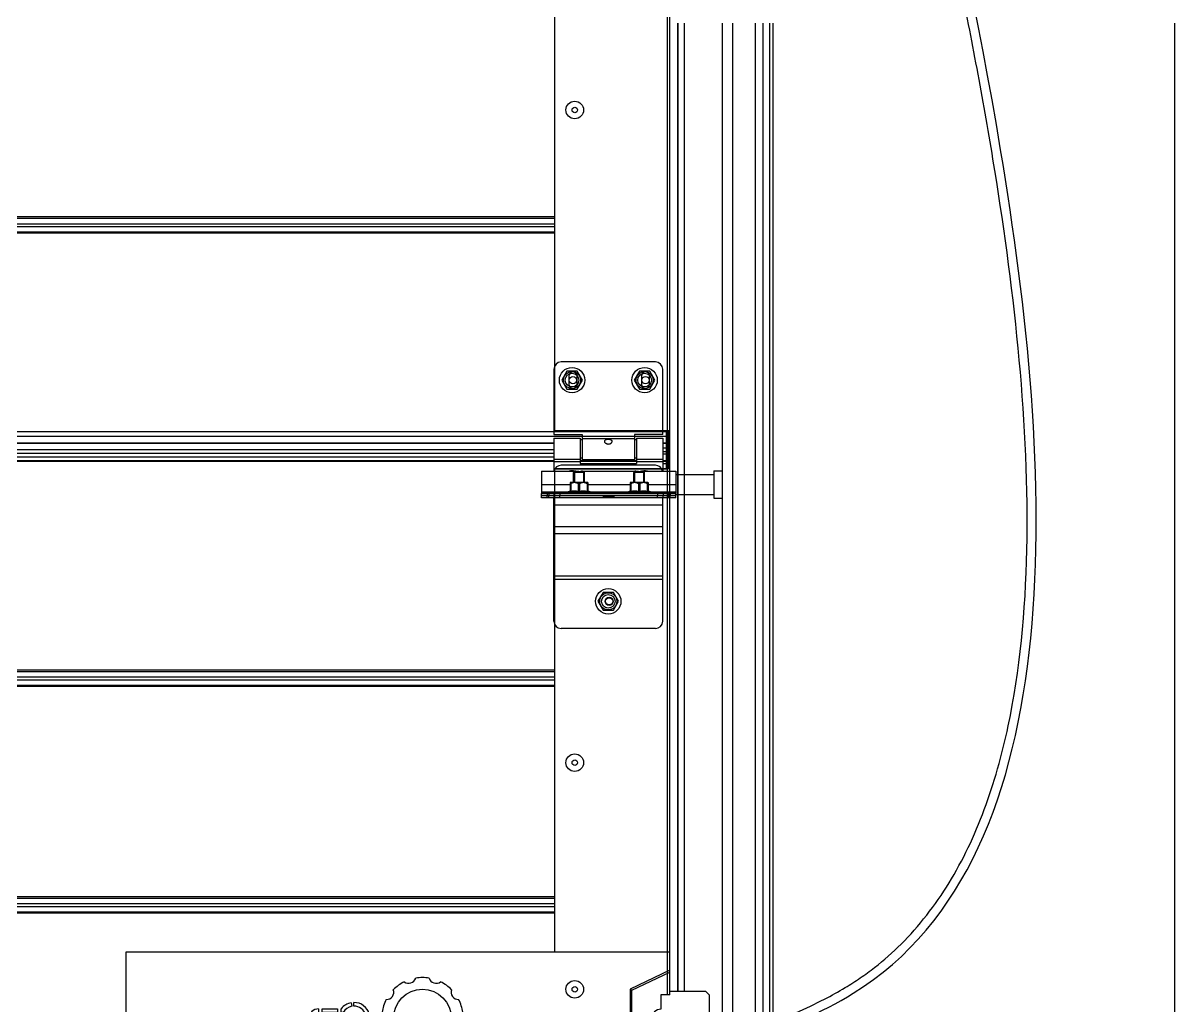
# Model space of a CAD drawing. Header units: millimetres. Extents: x 21899 to 38731, y -5425 to 3612.
# Drawn here: x 33890 to 34525, y 602 to 1145 of the extents above; entities that cross this region are included whole.
import ezdxf

# ---------------------------------------------------------------- set-up
doc = ezdxf.new("R2010")
doc.units = ezdxf.units.MM

# ---------------------------------------------------------------- blocks, each defined once
blk = doc.blocks.new('A$C6D4652EB')
at = {"color": 7, "linetype": 'Continuous'}
for p, q in [((0, 73), (0, 0)), ((300, 73), (0, 73)), ((300, 49.5), (300, 73)), ((300, 63.11), (278, 52.63)), ((279, 52), (300, 62)), ((278, 52.63), (278, 20.37)), ((279, 52), (278, 52)), ((278, 51.5), (279, 51.5)), ((279, 21), (279, 52)), ((300, 51.5), (319.55, 51.5)), ((321.55, 49.5), (319.55, 51.5)), ((124.23, 45.12), (124.58, 43.15)), ((125.75, 43.25), (125.75, 45.25)), ((300, 49.5), (295, 49.5)), ((295, 49.5), (295, 41.5)), ((321.55, 49.5), (321.55, 28.5)), ((106.25, 41.75), (106.25, 39.75)), ((108.25, 39.75), (108.25, 41.75)), ((108.25, 41.75), (116.75, 41.75)), ((116.75, 39.75), (108.25, 39.75)), ((116.75, 41.75), (116.75, 39.75)), ((118.75, 39.75), (118.75, 41.75)), ((119.83, 39.75), (118.75, 39.75)), ((134.18, 38.85), (132.2, 38.5)), ((106.25, 33.25), (106.25, 31.25)), ((108.25, 31.25), (108.25, 33.25)), ((108.25, 33.25), (116.75, 33.25)), ((116.75, 33.25), (116.75, 31.25)), ((118.75, 31.25), (118.75, 33.25)), ((118.75, 33.25), (119.83, 33.25)), ((132.5, 36.5), (134.5, 36.5)), ((116.75, 31.25), (108.25, 31.25)), ((125.75, 29.75), (125.75, 27.75)), ((127.27, 27.88), (126.92, 29.85)), ((278, 26.5), (279, 26.5)), ((279, 26), (278, 26)), ((295, 31.5), (295, 23.5)), ((295, 26.5), (319.55, 26.5)), ((300, 0), (300, 26.5)), ((319.55, 26.5), (321.55, 28.5)), ((278, 20.37), (300, 9.89)), ((300, 11), (279, 21)), ((300, 23.5), (295, 23.5)), ((0, 0), (300, 0))]:
    blk.add_line(p, q, dxfattribs=at)
for centre, radius in [((163.5, 36.5), 16), ((314.55, 34.5), 3)]:
    blk.add_circle(centre, radius, dxfattribs=at)
for centre, radius, start, end in [((155.93, 59.8), 4, 232.14052, 343.85948), ((163.5, 36.5), 22.5, 80.46123, 99.53877), ((171.07, 59.8), 4, 196.14052, 307.85948), ((143.68, 50.9), 4, 268.14052, 19.85948), ((163.5, 36.5), 22.5, 116.46123, 135.53877), ((163.5, 36.5), 22.5, 44.46123, 63.53877), ((183.32, 50.9), 4, 160.14052, 271.85948), ((125.75, 36.5), 8.75, 100, 143.1301), ((125.75, 36.5), 8.75, 15.57548, 90), ((163.5, 36.5), 22.5, 152.46123, 171.53877), ((163.5, 36.5), 22.5, 8.46123, 27.53877), ((106.25, 36.5), 5.25, 90, 270), ((106.25, 36.5), 3.25, 90, 270), ((125.75, 36.5), 6.75, 100, 151.2178), ((125.75, 36.5), 6.75, 17.23529, 90), ((139, 36.5), 4, 304.14052, 55.85948), ((188, 36.5), 4, 124.14052, 235.85948), ((295, 36.5), 5, 90, 270), ((125.75, 36.5), 6.75, 208.7822, 270), ((125.75, 36.5), 6.75, 280, 0), ((125.75, 36.5), 8.75, 280, 0), ((163.5, 36.5), 22.5, 188.46123, 207.53877), ((163.5, 36.5), 22.5, 332.46123, 351.53877), ((125.75, 36.5), 8.75, 216.8699, 270), ((143.68, 22.1), 4, 340.14052, 91.85948), ((183.32, 22.1), 4, 88.14052, 199.85948), ((163.5, 36.5), 22.5, 224.46123, 243.53877), ((163.5, 36.5), 22.5, 296.46123, 315.53877), ((155.93, 13.2), 4, 16.14052, 127.85948), ((163.5, 36.5), 22.5, 260.46123, 279.53877), ((171.07, 13.2), 4, 52.14052, 163.85948)]:
    blk.add_arc(centre, radius, start, end, dxfattribs=at)

msp = doc.modelspace()

# ---------------------------------------------------------------- linework, layer by layer
at = {"color": 7, "linetype": 'Continuous'}
for p, q in [((34183.24, 919.59), (34183.24, 1441.84)), ((34246.74, 608.59), (34246.74, 1441.84)), ((34275.74, 374.52), (34275.74, 1144.53)), ((34301.74, 264.59), (34301.74, 1144.53)), ((34303.74, 264.59), (34303.74, 1144.53)), ((34525.24, 264.59), (34525.24, 1144.53)), ((34238.74, 957.59), (34186.74, 957.59)), ((34242.74, 917.59), (34242.74, 953.59)), ((34189.89, 952.52), (34187.04, 947.59)), ((34187.04, 947.59), (34189.89, 942.65)), ((34195.59, 952.52), (34189.89, 952.52)), ((34190.99, 949.84), (34190.99, 945.34)), ((34195.49, 945.34), (34195.49, 949.84)), ((34198.44, 947.59), (34195.59, 952.52)), ((34195.59, 942.65), (34198.44, 947.59)), ((34229.89, 952.52), (34227.04, 947.59)), ((34227.04, 947.59), (34229.89, 942.65)), ((34235.59, 952.52), (34229.89, 952.52)), ((34230.99, 949.84), (34230.99, 945.34)), ((34235.49, 945.34), (34235.49, 949.84)), ((34238.44, 947.59), (34235.59, 952.52)), ((34235.59, 942.65), (34238.44, 947.59)), ((34189.89, 942.65), (34195.59, 942.65)), ((34229.89, 942.65), (34235.59, 942.65)), ((34182.74, 917.59), (34198.24, 917.59)), ((34182.74, 915.59), (34197.24, 915.59)), ((34182.74, 915.59), (34182.74, 897.39)), ((34246.74, 919.59), (34183.24, 919.59)), ((34197.24, 915.59), (34197.24, 901.59)), ((34198.24, 917.59), (34198.24, 903.59)), ((34242.74, 917.59), (34227.24, 917.59)), ((34227.24, 917.59), (34227.24, 903.59)), ((34228.24, 915.59), (34242.74, 915.59)), ((34228.24, 915.59), (34228.24, 901.59)), ((34246.74, 919.59), (34242.74, 919.59)), ((34242.74, 915.59), (34242.74, 897.39)), ((34244.74, 919.59), (34244.74, 898.68)), ((34245.24, 898.78), (34245.24, 919.59)), ((34109.19, 912.64), (33313.24, 912.64)), ((34182.74, 912.64), (34109.19, 912.64)), ((34198.24, 914.59), (34197.24, 914.59)), ((34228.24, 914.59), (34227.24, 914.59)), ((34244.74, 912.64), (34242.74, 912.64)), ((34109.19, 907.09), (33313.24, 907.09)), ((34109.19, 903.01), (33313.24, 903.01)), ((34182.74, 907.09), (34109.19, 907.09)), ((34182.74, 903.01), (34109.19, 903.01)), ((34198.24, 904.59), (34197.24, 904.59)), ((34228.24, 903.01), (34197.24, 903.01)), ((34227.24, 903.59), (34198.24, 903.59)), ((34228.24, 904.59), (34227.24, 904.59)), ((34244.74, 908.09), (34242.74, 908.09)), ((34244.74, 903.01), (34242.74, 903.01)), ((34246.74, 905.59), (34245.74, 905.59)), ((34246.74, 905.59), (34245.74, 905.59)), ((34183.24, 632.09), (34183.24, 898.78)), ((34183.24, 898.59), (34245.24, 898.59)), ((34193.54, 896.59), (34193.89, 896.94)), ((34199.54, 896.59), (34193.54, 896.59)), ((34193.54, 891.09), (34193.54, 896.59)), ((34199.18, 896.94), (34193.89, 896.94)), ((34197.24, 901.59), (34228.24, 901.59)), ((34199.54, 896.59), (34199.18, 896.94)), ((34199.54, 891.09), (34199.54, 896.59)), ((34226.74, 896.59), (34227.09, 896.94)), ((34232.74, 896.59), (34226.74, 896.59)), ((34226.74, 891.09), (34226.74, 896.59)), ((34232.38, 896.94), (34227.09, 896.94)), ((34232.74, 896.59), (34232.38, 896.94)), ((34232.74, 891.09), (34232.74, 896.59)), ((34246.74, 898.59), (34242.74, 898.59)), ((34246.74, 900.59), (34245.74, 900.59)), ((34270.94, 897.49), (34275.74, 897.49)), ((34270.94, 897.49), (34270.94, 882.49)), ((34191.66, 891.09), (34191.62, 891.05)), ((34191.63, 891.06), (34191.63, 886.27)), ((34192.03, 890.52), (34191.63, 890.52)), ((34201.42, 891.09), (34191.66, 891.09)), ((34192.03, 890.52), (34192.03, 886.27)), ((34196.94, 890.52), (34196.13, 890.52)), ((34196.13, 890.52), (34196.13, 886.27)), ((34196.94, 890.52), (34196.94, 886.27)), ((34201.04, 890.52), (34201.44, 890.52)), ((34201.04, 890.52), (34201.04, 886.27)), ((34201.42, 891.09), (34201.45, 891.05)), ((34201.44, 891.06), (34201.44, 886.27)), ((34224.86, 891.09), (34224.82, 891.05)), ((34224.83, 891.06), (34224.83, 886.27)), ((34225.23, 890.52), (34224.83, 890.52)), ((34234.62, 891.09), (34224.86, 891.09)), ((34225.23, 890.52), (34225.23, 886.27)), ((34230.14, 890.52), (34229.33, 890.52)), ((34229.33, 890.52), (34229.33, 886.27)), ((34230.14, 890.52), (34230.14, 886.27)), ((34234.24, 890.52), (34234.64, 890.52)), ((34234.24, 890.52), (34234.24, 886.27)), ((34234.62, 891.09), (34234.65, 891.05)), ((34234.64, 891.06), (34234.64, 886.27)), ((34249.94, 895.49), (34270.94, 895.49)), ((34175.94, 882.59), (34175.94, 885.09)), ((34249.94, 883.89), (34175.94, 883.89)), ((34209.89, 883.79), (34175.94, 883.79)), ((34182.94, 883.89), (34182.94, 885.09)), ((34182.94, 882.59), (34182.94, 883.79)), ((34189.54, 885.59), (34191.63, 886.51)), ((34203.54, 885.59), (34189.54, 885.59)), ((34189.54, 885.09), (34189.54, 885.59)), ((34192.03, 886.27), (34191.63, 886.27)), ((34193.54, 883.79), (34193.54, 883.89)), ((34196.94, 886.27), (34196.13, 886.27)), ((34199.54, 883.79), (34199.54, 883.89)), ((34201.44, 886.27), (34201.04, 886.27)), ((34203.54, 885.59), (34201.44, 886.51)), ((34203.54, 885.09), (34203.54, 885.59)), ((34209.89, 883.79), (34209.89, 883.89)), ((34215.99, 882.59), (34215.99, 883.89)), ((34249.94, 883.79), (34215.99, 883.79)), ((34222.74, 885.59), (34224.83, 886.51)), ((34236.74, 885.59), (34222.74, 885.59)), ((34222.74, 885.09), (34222.74, 885.59)), ((34225.23, 886.27), (34224.83, 886.27)), ((34226.74, 883.79), (34226.74, 883.89)), ((34230.14, 886.27), (34229.33, 886.27)), ((34232.74, 883.79), (34232.74, 883.89)), ((34234.64, 886.27), (34234.24, 886.27)), ((34236.74, 885.59), (34234.64, 886.51)), ((34236.74, 885.09), (34236.74, 885.59)), ((34242.94, 885.09), (34242.94, 883.89)), ((34242.94, 882.59), (34242.94, 883.79)), ((34249.94, 882.59), (34249.94, 885.09)), ((34249.94, 884.49), (34270.94, 884.49)), ((34270.94, 882.49), (34275.74, 882.49)), ((34209.89, 830.52), (34207.04, 825.59)), ((34215.59, 830.52), (34209.89, 830.52)), ((34218.44, 825.59), (34215.59, 830.52)), ((34207.04, 825.59), (34209.89, 820.65)), ((34209.89, 820.65), (34215.59, 820.65)), ((34215.59, 820.65), (34218.44, 825.59))]:
    msp.add_line(p, q, dxfattribs=at)
at = {"color": 9, "linetype": 'Continuous'}
for p, q in [((34245.24, 1441.84), (34245.24, 919.59)), ((34245.41, 608.59), (34245.41, 1144.53)), ((34251.14, 610.59), (34251.14, 1144.53)), ((34251.29, 610.59), (34251.29, 1144.53)), ((34254.74, 610.59), (34254.74, 1144.53)), ((34281.39, 374.52), (34281.39, 1144.53)), ((34293.86, 374.52), (34293.86, 1144.53)), ((34298.23, 374.52), (34298.23, 1144.53)), ((34109.19, 1037.61), (33200.11, 1037.61)), ((33200.11, 1036.83), (34109.19, 1036.83)), ((34183.24, 1037.61), (34109.19, 1037.61)), ((34109.19, 1036.83), (34183.24, 1036.83)), ((33200.11, 1033.86), (34109.19, 1033.86)), ((33200.11, 1032.31), (34109.19, 1032.31)), ((33200.11, 1029.34), (34109.19, 1029.34)), ((34109.19, 1033.86), (34183.24, 1033.86)), ((34109.19, 1032.31), (34183.24, 1032.31)), ((34109.19, 1029.34), (34183.24, 1029.34)), ((34109.19, 1028.56), (33200.11, 1028.56)), ((34183.24, 1028.56), (34109.19, 1028.56)), ((34109.19, 916.58), (33200.11, 916.58)), ((34109.19, 919.01), (33313.24, 919.01)), ((34245.24, 919.01), (34109.19, 919.01)), ((34245.24, 916.58), (34109.19, 916.58)), ((34227.24, 916.43), (34198.24, 916.43)), ((34227.24, 915.21), (34198.24, 915.21)), ((34244.74, 916.58), (34227.24, 916.58)), ((34244.74, 919.01), (34242.74, 919.01)), ((34109.19, 912.73), (33313.24, 912.73)), ((34109.19, 909.09), (33313.24, 909.09)), ((34182.74, 912.73), (34109.19, 912.73)), ((34182.74, 909.09), (34109.19, 909.09)), ((34244.74, 912.73), (34242.74, 912.73)), ((34244.74, 910.09), (34242.74, 910.09)), ((34245.24, 912.59), (34245.24, 897.39)), ((33313.24, 905.3), (34109.19, 905.3)), ((33313.24, 902.97), (34109.19, 902.97)), ((34109.19, 905.3), (34182.74, 905.3)), ((34109.19, 902.97), (34182.74, 902.97)), ((34182.74, 903.96), (34197.24, 903.96)), ((34182.74, 902.75), (34197.24, 902.75)), ((34197.24, 902.97), (34228.24, 902.97)), ((34228.24, 903.96), (34242.74, 903.96)), ((34228.24, 902.75), (34242.74, 902.75)), ((34242.74, 906.9), (34244.74, 906.9)), ((34242.74, 902.97), (34244.74, 902.97)), ((34197.24, 901.59), (34228.24, 901.59)), ((34242.74, 901.59), (34244.74, 901.59)), ((34242.74, 898.68), (34244.74, 898.68)), ((34245.24, 898.59), (34245.24, 608.59)), ((34175.94, 889.99), (34191.63, 889.99)), ((34201.44, 889.99), (34224.83, 889.99)), ((34234.64, 889.99), (34249.94, 889.99)), ((34175.94, 885.89), (34190.22, 885.89)), ((34178.94, 885.09), (34178.94, 883.89)), ((34178.94, 882.59), (34178.94, 883.79)), ((34179.94, 885.09), (34179.94, 883.89)), ((34179.94, 882.59), (34179.94, 883.79)), ((34185.94, 885.09), (34185.94, 883.89)), ((34185.94, 882.59), (34185.94, 883.79)), ((34202.85, 885.89), (34223.42, 885.89)), ((34215.59, 883.36), (34209.89, 883.36)), ((34236.05, 885.89), (34249.94, 885.89)), ((34239.94, 885.09), (34239.94, 883.89)), ((34239.94, 882.59), (34239.94, 883.79)), ((34245.94, 885.09), (34245.94, 883.89)), ((34245.94, 882.59), (34245.94, 883.79)), ((34246.94, 885.09), (34246.94, 883.89)), ((34246.94, 882.59), (34246.94, 883.79)), ((34242.74, 878.59), (34182.74, 878.59)), ((34242.74, 866.59), (34182.74, 866.59)), ((34242.74, 862.84), (34182.74, 862.84)), ((34242.74, 839.46), (34182.74, 839.46)), ((34242.74, 837.59), (34182.74, 837.59)), ((34109.19, 787.61), (33200.11, 787.61)), ((33200.11, 786.83), (34109.19, 786.83)), ((33200.11, 783.86), (34109.19, 783.86)), ((33200.11, 782.31), (34109.19, 782.31)), ((34183.24, 787.61), (34109.19, 787.61)), ((34109.19, 786.83), (34183.24, 786.83)), ((34109.19, 783.86), (34183.24, 783.86)), ((34109.19, 782.31), (34183.24, 782.31)), ((33200.11, 779.34), (34109.19, 779.34)), ((34109.19, 778.56), (33200.11, 778.56)), ((34109.19, 779.34), (34183.24, 779.34)), ((34183.24, 778.56), (34109.19, 778.56)), ((34109.19, 662.61), (33200.11, 662.61)), ((33200.11, 661.83), (34109.19, 661.83)), ((34183.24, 662.61), (34109.19, 662.61)), ((34109.19, 661.83), (34183.24, 661.83)), ((33200.11, 658.86), (34109.19, 658.86)), ((33200.11, 657.31), (34109.19, 657.31)), ((33200.11, 654.34), (34109.19, 654.34)), ((34109.19, 658.86), (34183.24, 658.86)), ((34109.19, 657.31), (34183.24, 657.31)), ((34109.19, 654.34), (34183.24, 654.34)), ((34109.19, 653.56), (33200.11, 653.56)), ((34183.24, 653.56), (34109.19, 653.56))]:
    msp.add_line(p, q, dxfattribs=at)
msp.add_line((34182.74, 953.59), (34182.74, 917.59))
at = {"color": 3, "linetype": 'Continuous'}
for p, q in [((34245.74, 919.59), (34245.74, 898.89)), ((34245.74, 919.59), (34245.74, 898.59)), ((34244.74, 912.59), (34245.74, 912.59)), ((34175.94, 897.39), (34194.44, 897.39)), ((34175.94, 897.39), (34175.94, 885.09)), ((34183.24, 898.78), (34245.24, 898.78)), ((34238.74, 900.59), (34186.74, 900.59)), ((34198.44, 897.39), (34227.44, 897.39)), ((34231.44, 897.39), (34249.94, 897.39)), ((34249.94, 897.39), (34249.94, 885.09)), ((34249.94, 885.09), (34175.94, 885.09)), ((34215.59, 883.79), (34209.89, 883.79)), ((34209.89, 883.79), (34209.89, 882.59)), ((34215.59, 883.79), (34215.59, 882.59)), ((34182.64, 882.59), (34175.94, 882.59)), ((34249.94, 882.59), (34182.74, 882.59)), ((34182.74, 814.59), (34182.74, 882.59)), ((34242.74, 814.59), (34242.74, 882.59)), ((34238.74, 810.59), (34186.74, 810.59))]:
    msp.add_line(p, q, dxfattribs=at)
at = {"color": 2, "linetype": 'Continuous'}
for p, q in [((34194.04, 896.94), (34194.04, 891.09)), ((34199.04, 896.94), (34199.04, 891.09)), ((34227.24, 896.94), (34227.24, 891.09)), ((34232.24, 896.94), (34232.24, 891.09)), ((34194.04, 883.89), (34194.04, 883.79)), ((34199.04, 883.89), (34199.04, 883.79)), ((34227.24, 883.89), (34227.24, 883.79)), ((34232.24, 883.89), (34232.24, 883.79))]:
    msp.add_line(p, q, dxfattribs=at)
at = {"color": 7, "linetype": 'Continuous'}
for centre, radius in [((34194.24, 1096.59), 4.85), ((34194.24, 1096.59), 1.5), ((34192.74, 947.59), 7), ((34232.74, 947.59), 7), ((34192.74, 947.59), 3.75), ((34193.24, 947.59), 2), ((34232.74, 947.59), 3.75), ((34233.24, 947.59), 2), ((34212.74, 825.59), 7), ((34212.74, 825.59), 3.75), ((34213.24, 825.59), 2.25), ((34213.24, 825.59), 2), ((34194.24, 736.59), 4.85), ((34194.24, 736.59), 1.5), ((34194.24, 611.59), 4.85), ((34194.24, 611.59), 1.5)]:
    msp.add_circle(centre, radius, dxfattribs=at)
at = {"color": 9, "linetype": 'Continuous'}
for centre in [(34192.74, 947.59), (34232.74, 947.59), (34212.74, 825.59)]:
    msp.add_circle(centre, 4.7, dxfattribs=at)
at = {"color": 7, "linetype": 'Continuous'}
for centre, radius, start, end in [((34186.74, 953.59), 4, 90, 180), ((34238.74, 953.59), 4, 0, 90), ((34193.24, 949.84), 2.25, 0, 180), ((34233.24, 949.84), 2.25, 0, 180), ((34193.24, 945.34), 2.25, 180, 0), ((34233.24, 945.34), 2.25, 180, 0), ((34192.74, 890.59), 7, 75.96314, 102.99483), ((34232.74, 890.59), 7, 77.00517, 109.37316)]:
    msp.add_arc(centre, radius, start, end, dxfattribs=at)
at = {"color": 3, "linetype": 'Continuous'}
for centre, start, end in [((34186.74, 896.59), 90, 168.44976), ((34238.74, 896.59), 11.55024, 90), ((34186.74, 814.59), 180, 270), ((34238.74, 814.59), 270, 0)]:
    msp.add_arc(centre, 4, start, end, dxfattribs=at)
msp.add_open_spline([(34184.59, 477.37), (34184.44, 482.03), (34184.29, 486.79), (34184.55, 495.3), (34184.84, 499.05), (34185.7, 504.07), (34185.97, 505.36), (34186.55, 507.73), (34186.85, 508.81), (34187.52, 510.92), (34187.88, 511.97), (34189.07, 515.07), (34189.99, 517.08), (34193.34, 523.53), (34196.23, 527.73), (34202.79, 535.64), (34206.45, 539.33), (34214.24, 546.27), (34218.38, 549.51), (34226.01, 554.98), (34229.46, 557.28), (34236.42, 561.66), (34239.94, 563.73), (34250.58, 569.66), (34257.78, 573.24), (34276.63, 581.97), (34288.29, 586.75), (34310.88, 596.24), (34321.79, 600.96), (34335.87, 608.21), (34339.68, 610.31), (34346.21, 614.23), (34348.99, 616.02), (34354.4, 619.74), (34357.04, 621.67), (34364.73, 627.67), (34369.58, 631.96), (34384.23, 646.52), (34393.01, 657.83), (34408.25, 682.69), (34414.7, 696.25), (34425.51, 725.26), (34429.87, 740.71), (34439.69, 787.11), (34442.84, 819.9), (34444.31, 888.03), (34442.63, 923.36), (34436.16, 993.95), (34431.38, 1029.2), (34424.54, 1071.66), (34423.12, 1080.12), (34420.21, 1096.85), (34418.73, 1105.13), (34414.2, 1129.71), (34411.07, 1145.76), (34401.56, 1193.12), (34395.03, 1223.59), (34379.71, 1296.8), (34371.23, 1338.82), (34362.9, 1393.07), (34361.2, 1405.24), (34358.42, 1428.01), (34357.28, 1438.6), (34355.6, 1457.2), (34354.98, 1465.19), (34353.95, 1481.23), (34353.54, 1489.29), (34352.6, 1513.54), (34352.36, 1529.83), (34352.61, 1578.97), (34354.07, 1612.13), (34360.38, 1706.91), (34367.05, 1769.14), (34374.7, 1847.67), (34376.25, 1864.05), (34378.73, 1892.04), (34379.7, 1903.65), (34381.52, 1926.85), (34382.35, 1938.44), (34384.66, 1973.16), (34385.93, 1996.25), (34388.94, 2065.42), (34389.91, 2111.36), (34389.98, 2248.82), (34386.21, 2339.99), (34372.53, 2522.27), (34362.63, 2613.36), (34335.09, 2828.37), (34315.95, 2952.28), (34296.79, 3076.24)], degree=3, knots=[0, 0, 0, 0, 13.614656, 13.614656, 24.237506, 24.237506, 27.949925, 27.949925, 31.063684, 31.063684, 34.177443, 34.177443, 40.404961, 40.404961, 54.673562, 54.673562, 68.942162, 68.942162, 83.210763, 83.210763, 94.643421, 94.643421, 106.076078, 106.076078, 128.941394, 128.941394, 165.933013, 165.933013, 202.924632, 202.924632, 217.211649, 217.211649, 228.325165, 228.325165, 239.438681, 239.438681, 261.665712, 261.665712, 310.591127, 310.591127, 359.516541, 359.516541, 408.441955, 408.441955, 499.721397, 499.721397, 591.000838, 591.000838, 682.28028, 682.28028, 705.283727, 705.283727, 728.287174, 728.287174, 774.294068, 774.294068, 866.307856, 866.307856, 999.972816, 999.972816, 1038.611318, 1038.611318, 1072.030725, 1072.030725, 1097.038945, 1097.038945, 1122.047166, 1122.047166, 1172.063606, 1172.063606, 1272.096487, 1272.096487, 1455.942037, 1455.942037, 1504.41999, 1504.41999, 1538.871883, 1538.871883, 1573.323775, 1573.323775, 1642.227561, 1642.227561, 1780.035131, 1780.035131, 2055.650273, 2055.650273, 2331.265414, 2331.265414, 2706.34663, 2706.34663, 2706.34663, 2706.34663])
msp.add_spline([(34189.59, 477.52), (34191.3, 506.07), (34229.11, 550.99), (34347.84, 609.4), (34429.09, 1074.69), (34359.72, 1469.53), (34385.22, 1910.16), (34385.22, 2419.72), (34301.74, 3077)], degree=3)
at = {"color": 7, "linetype": 'Continuous'}
for points, start_tangent, end_tangent in [([(34210.74, 913.83), (34210.8, 914.17), (34210.99, 914.46), (34211.28, 914.69), (34211.63, 914.84), (34212, 914.93), (34212.38, 914.99), (34212.8, 915), (34213.21, 914.97), (34213.6, 914.91), (34213.95, 914.8), (34214.25, 914.65), (34214.5, 914.44), (34214.67, 914.17), (34214.74, 913.83)], (0, 1), (0, -1)), ([(34210.83, 913.38), (34210.8, 913.47), (34210.74, 913.83)], (-0.374906, 0.927063), (0, 1)), ([(34214.64, 913.37), (34214.5, 913.12), (34214.23, 912.78), (34213.89, 912.51), (34213.52, 912.32), (34213.13, 912.21), (34212.7, 912.17), (34212.27, 912.22), (34211.87, 912.36), (34211.51, 912.56), (34211.2, 912.82), (34210.96, 913.13), (34210.83, 913.38)], (-0.381296, -0.924453), (-0.374906, 0.927063)), ([(34214.74, 913.83), (34214.68, 913.48), (34214.64, 913.37)], (0, -1), (-0.381296, -0.924453)), ([(34245.75, 898.6), (34245.24, 898.59)], (-0.997621, -0.068943), (-1, 0)), ([(34246.74, 898.89), (34246.62, 898.76), (34246.3, 898.67), (34245.82, 898.61), (34245.75, 898.6)], (0, -1), (-0.997621, -0.068943)), ([(34196.13, 890.52), (34195.65, 890.73), (34195.19, 890.89), (34194.74, 891), (34194.3, 891.05), (34193.86, 891.05), (34193.42, 891), (34192.97, 890.89), (34192.51, 890.73), (34192.03, 890.52)], (-0.893808, 0.44845), (-0.893808, -0.44845)), ([(34201.04, 890.52), (34200.56, 890.73), (34200.1, 890.89), (34199.65, 891), (34199.21, 891.05), (34198.77, 891.05), (34198.33, 891), (34197.88, 890.89), (34197.42, 890.73), (34196.94, 890.52)], (-0.893808, 0.44845), (-0.893808, -0.44845)), ([(34229.33, 890.52), (34228.85, 890.73), (34228.39, 890.89), (34227.94, 891), (34227.5, 891.05), (34227.06, 891.05), (34226.62, 891), (34226.17, 890.89), (34225.71, 890.73), (34225.23, 890.52)], (-0.893808, 0.44845), (-0.893808, -0.44845)), ([(34234.24, 890.52), (34233.76, 890.73), (34233.3, 890.89), (34232.85, 891), (34232.41, 891.05), (34231.97, 891.05), (34231.53, 891), (34231.08, 890.89), (34230.62, 890.73), (34230.14, 890.52)], (-0.893808, 0.44845), (-0.893808, -0.44845)), ([(34192.03, 886.27), (34192.55, 886.37), (34193.06, 886.44), (34193.57, 886.49), (34194.08, 886.51), (34194.59, 886.49), (34195.1, 886.44), (34195.61, 886.37), (34196.13, 886.27)], (0.9765, 0.215516), (0.9765, -0.215516)), ([(34196.94, 886.27), (34197.46, 886.37), (34197.97, 886.44), (34198.48, 886.49), (34198.99, 886.51), (34199.5, 886.49), (34200.01, 886.44), (34200.52, 886.37), (34201.04, 886.27)], (0.9765, 0.215516), (0.9765, -0.215516)), ([(34225.23, 886.27), (34225.75, 886.37), (34226.26, 886.44), (34226.77, 886.49), (34227.28, 886.51), (34227.79, 886.49), (34228.3, 886.44), (34228.81, 886.37), (34229.33, 886.27)], (0.9765, 0.215516), (0.9765, -0.215516)), ([(34230.14, 886.27), (34230.66, 886.37), (34231.17, 886.44), (34231.68, 886.49), (34232.19, 886.51), (34232.7, 886.49), (34233.21, 886.44), (34233.72, 886.37), (34234.24, 886.27)], (0.9765, 0.215516), (0.9765, -0.215516))]:
    msp.add_spline(points, degree=3, dxfattribs=dict(at, start_tangent=start_tangent, end_tangent=end_tangent))
at = {"color": 3, "linetype": 'Continuous'}
for points, start_tangent, end_tangent in [([(34245.74, 912.88), (34245.67, 912.81), (34245.48, 912.77), (34245.24, 912.76)], (0, -1), (-1, 0)), ([(34194.44, 897.39), (34194.45, 897.38)], (-0.269295, -0.963058), (0.966761, -0.25568)), ([(34194.52, 897.36), (34194.44, 897.39)], (-0.967488, 0.252916), (-0.269211, -0.963081)), ([(34195.51, 897.17), (34195.3, 897.2), (34195.11, 897.23), (34194.94, 897.27), (34194.79, 897.3), (34194.66, 897.33), (34194.57, 897.35), (34194.44, 897.39), (34194.57, 897.35), (34194.66, 897.33), (34194.79, 897.3), (34194.94, 897.27), (34195.11, 897.23), (34195.3, 897.2)], (-0.991814, 0.127691), (0.987855, -0.155378)), ([(34195.11, 897.23), (34194.94, 897.27), (34194.79, 897.3), (34194.66, 897.33), (34194.57, 897.35), (34194.44, 897.39), (34194.57, 897.35), (34194.66, 897.33), (34194.79, 897.3), (34194.94, 897.27), (34195.11, 897.23), (34195.3, 897.2)], (-0.983603, 0.180346), (0.987855, -0.155378)), ([(34195.11, 897.23), (34194.94, 897.27), (34194.79, 897.3), (34194.66, 897.33), (34194.57, 897.35), (34194.44, 897.39), (34194.57, 897.35), (34194.66, 897.33), (34194.79, 897.3)], (-0.983603, 0.180346), (0.975429, -0.220316)), ([(34194.57, 897.35), (34194.52, 897.36)], (-0.968495, 0.249032), (-0.967488, 0.252916)), ([(34195.65, 897.15), (34195.51, 897.17)], (-0.994049, 0.108934), (-0.991814, 0.127691)), ([(34195.96, 897.13), (34195.65, 897.15)], (-0.997809, 0.06616), (-0.994049, 0.108934)), ([(34196.44, 897.11), (34195.96, 897.13)], (-1, -0.000125), (-0.997809, 0.06616)), ([(34196.44, 897.11), (34196.91, 897.13)], (1, -0.000114), (0.997809, 0.066161)), ([(34196.91, 897.13), (34197.21, 897.15)], (0.997809, 0.066161), (0.994276, 0.106842)), ([(34197.21, 897.15), (34197.36, 897.17), (34197.57, 897.2), (34197.76, 897.23), (34197.93, 897.27), (34198.08, 897.3), (34198.21, 897.33), (34198.31, 897.35), (34198.42, 897.38), (34198.31, 897.35), (34198.21, 897.33), (34198.08, 897.3), (34197.93, 897.27), (34197.76, 897.23), (34197.57, 897.2), (34197.36, 897.17)], (0.994276, 0.106842), (-0.991806, -0.127754)), ([(34197.56, 897.2), (34197.36, 897.17)], (-0.988177, -0.153317), (-0.991806, -0.127754)), ([(34198.31, 897.35), (34198.42, 897.38), (34198.31, 897.35), (34198.27, 897.34)], (0.968529, 0.248901), (-0.970087, -0.242758)), ([(34198.31, 897.35), (34198.34, 897.36)], (0.968529, 0.248901), (0.967848, 0.251535)), ([(34198.34, 897.36), (34198.42, 897.38)], (0.967848, 0.251535), (0.258533, -0.966003)), ([(34227.44, 897.39), (34227.45, 897.38)], (-0.269295, -0.963058), (0.966761, -0.25568)), ([(34227.52, 897.36), (34227.44, 897.39)], (-0.967488, 0.252916), (-0.269211, -0.963081)), ([(34228.51, 897.17), (34228.3, 897.2), (34228.11, 897.23), (34227.94, 897.27), (34227.79, 897.3), (34227.66, 897.33), (34227.57, 897.35), (34227.44, 897.39), (34227.57, 897.35), (34227.66, 897.33), (34227.79, 897.3), (34227.94, 897.27), (34228.11, 897.23), (34228.3, 897.2)], (-0.991814, 0.127691), (0.987855, -0.155378)), ([(34228.11, 897.23), (34227.94, 897.27), (34227.79, 897.3), (34227.66, 897.33), (34227.57, 897.35), (34227.44, 897.39), (34227.57, 897.35), (34227.66, 897.33), (34227.79, 897.3), (34227.94, 897.27), (34228.11, 897.23), (34228.3, 897.2)], (-0.983603, 0.180346), (0.987855, -0.155378)), ([(34228.11, 897.23), (34227.94, 897.27), (34227.79, 897.3), (34227.66, 897.33), (34227.57, 897.35), (34227.44, 897.39), (34227.57, 897.35), (34227.66, 897.33), (34227.79, 897.3)], (-0.983603, 0.180346), (0.975429, -0.220316)), ([(34227.57, 897.35), (34227.52, 897.36)], (-0.968495, 0.249032), (-0.967488, 0.252916)), ([(34228.65, 897.15), (34228.51, 897.17)], (-0.994049, 0.108934), (-0.991814, 0.127691)), ([(34228.96, 897.13), (34228.65, 897.15)], (-0.997809, 0.06616), (-0.994049, 0.108934)), ([(34229.44, 897.11), (34228.96, 897.13)], (-1, -0.000125), (-0.997809, 0.06616)), ([(34229.44, 897.11), (34229.91, 897.13)], (1, -0.000114), (0.997809, 0.066161)), ([(34229.91, 897.13), (34230.21, 897.15)], (0.997809, 0.066161), (0.994276, 0.106842)), ([(34230.21, 897.15), (34230.36, 897.17), (34230.57, 897.2), (34230.76, 897.23), (34230.93, 897.27), (34231.08, 897.3), (34231.21, 897.33), (34231.31, 897.35), (34231.42, 897.38), (34231.31, 897.35), (34231.21, 897.33), (34231.08, 897.3), (34230.93, 897.27), (34230.76, 897.23), (34230.57, 897.2), (34230.36, 897.17)], (0.994276, 0.106842), (-0.991806, -0.127754)), ([(34230.56, 897.2), (34230.36, 897.17)], (-0.988177, -0.153317), (-0.991806, -0.127754)), ([(34231.31, 897.35), (34231.42, 897.38), (34231.31, 897.35), (34231.27, 897.34)], (0.968529, 0.248901), (-0.970087, -0.242758)), ([(34231.31, 897.35), (34231.34, 897.36)], (0.968529, 0.248901), (0.967848, 0.251535)), ([(34231.34, 897.36), (34231.42, 897.38)], (0.967848, 0.251535), (0.258533, -0.966003)), ([(34245.24, 898.78), (34245.48, 898.79), (34245.67, 898.83)], (1, 0), (0.942444, 0.334365)), ([(34245.67, 898.83), (34245.74, 898.89)], (0.942444, 0.334365), (0, 1))]:
    msp.add_spline(points, degree=3, dxfattribs=dict(at, start_tangent=start_tangent, end_tangent=end_tangent))

# ---------------------------------------------------------------- block references
msp.add_blockref('A$C6D4652EB', (33946.74, 559.09))

doc.saveas('drawing.dxf')
